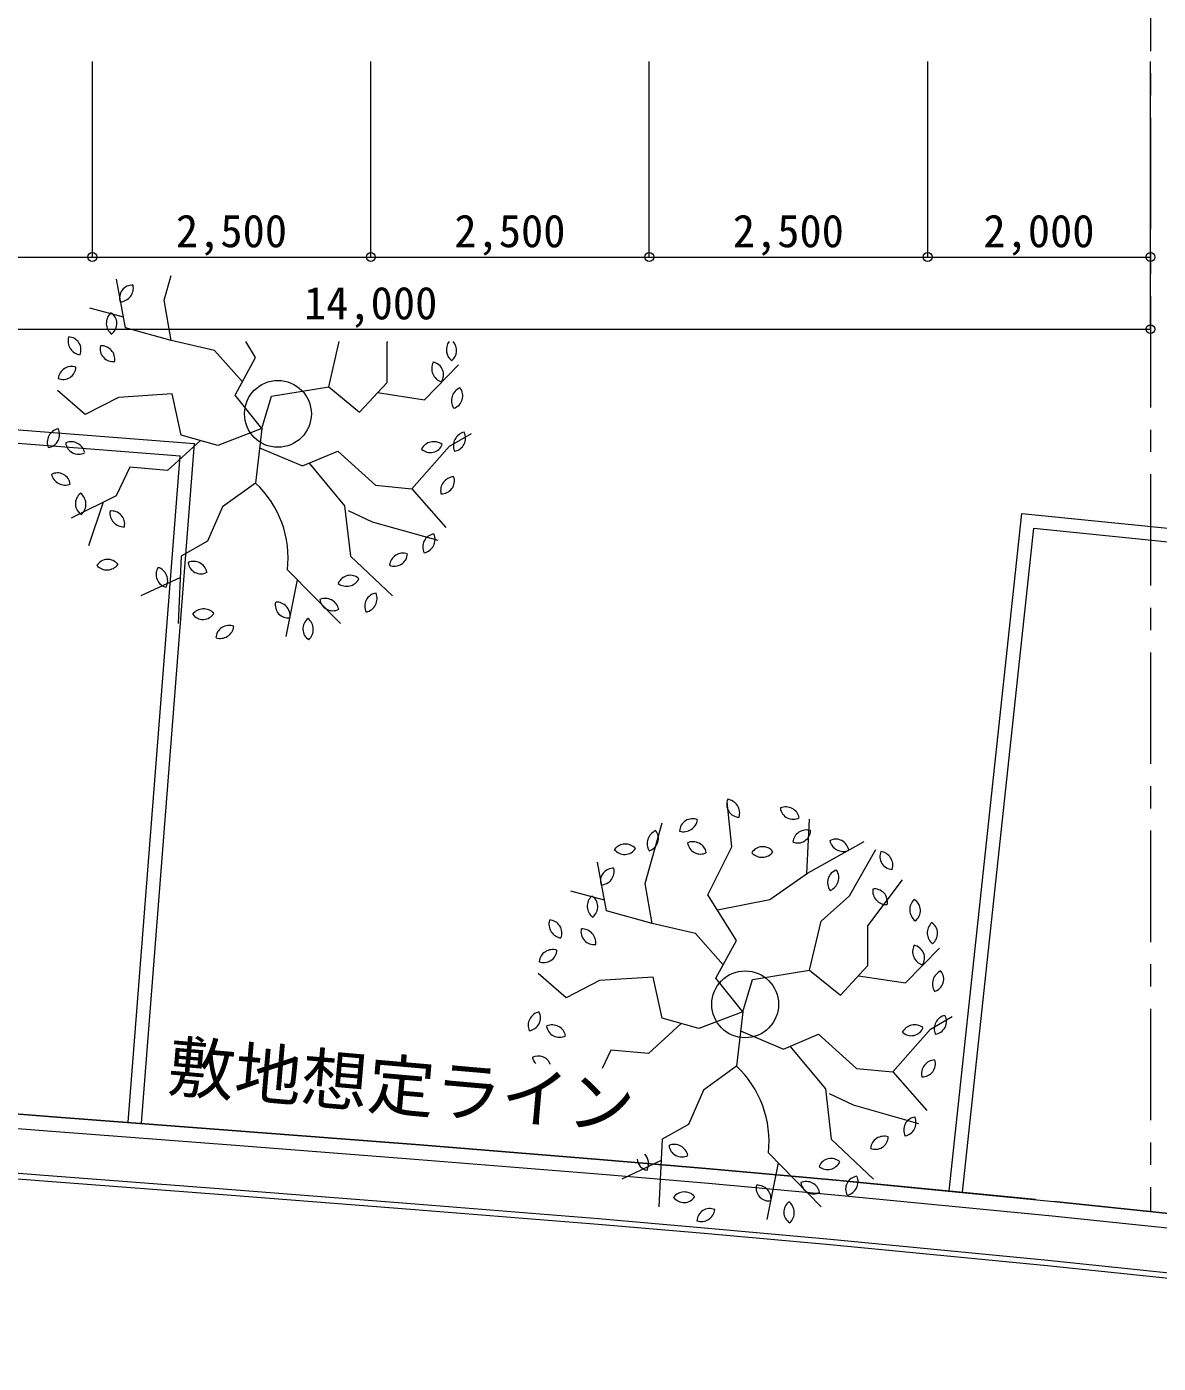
# Model space of a CAD drawing. Units: millimetres at full size, sheet at 1:200. Extents: x -49888 to 537025, y -29143 to 236022.
# Drawn here: x 7377 to 17537, y -21961 to -9961 of the extents above; entities that cross this region are included whole.
import ezdxf
from ezdxf.enums import TextEntityAlignment as Align

# ---------------------------------------------------------------- set-up
doc = ezdxf.new("R2010")
doc.units = ezdxf.units.MM
doc.header["$LTSCALE"] = 200
doc.header["$PDMODE"] = 32
doc.header["$PDSIZE"] = 80
doc.linetypes.add('CHAIN1', pattern=[8, 5, -1, 1, -1])
doc.linetypes.add('DOUBLE_CHAIN2', pattern=[12.8, 9, -1, 0.6, -0.6, 0.6, -1])
for name, color, linetype, lineweight in [('0-0_0-0', 4, 'CHAIN1', 9), ('0-4_PEN5', 7, 'Continuous', 9), ('0-5_0-5', 7, 'Continuous', 9), ('0-7_PEN8', 2, 'Continuous', 18), ('0-8_0-8', 7, 'Continuous', 5), ('0-9_PEN10', 3, 'Continuous', 13), ('0-F_', 1, 'DOUBLE_CHAIN2', 18)]:
    doc.layers.add(name, color=color, linetype=linetype, lineweight=lineweight)
doc.styles.add('ＭＳ ゴシック', font='')
doc.styles.get('ＭＳ ゴシック').set_extended_font_data('MS Gothic')

msp = doc.modelspace()

# ---------------------------------------------------------------- linework, layer by layer
at = {"layer": '0-0_0-0'}
msp.add_line((17466.4, -1179.1), (17466.4, -20595.3), dxfattribs=at)
at = {"layer": '0-4_PEN5'}
for p, q in [((6152, -13491.5), (8883.7, -13704.2)), ((8408.5, -19805.8), (8883.7, -13704.2)), ((8288.8, -19796.4), (8754.7, -13814.6)), ((15659.6, -20412.5), (16312, -14330.6)), ((16312, -14330.6), (19037.9, -14608.7)), ((15778.9, -20425.3), (16418.6, -14462.1)), ((16418.6, -14462.1), (18905.8, -14715.8))]:
    msp.add_line(p, q, dxfattribs=at)
msp.add_lwpolyline([(5796.4, -19602.3), (6262.3, -13620.4), (8754.7, -13814.6)], dxfattribs=at)
at = {"layer": '0-5_0-5'}
for points in [[(-6562.7, -18353.1), (-5914.9, -18421.9), (-5040.9, -18516), (-3534.6, -18680.5), (-2028.6, -18845.4), (-522.7, -19007.9), (983.6, -19165.2), (2490.5, -19314.5), (3364.8, -19396.4), (4318.9, -19481.1), (5965.2, -19618.1), (7612.3, -19747.5), (9260, -19873.7), (10907.6, -20001.1), (12554.5, -20134.3), (13509.4, -20215.9), (14643.9, -20318.2), (16598.1, -20507.6), (18551, -20711.4), (20503.1, -20927.1), (22455, -21152.6), (24407.3, -21385.5)], [(-6576.2, -18482.4), (-5928.7, -18551.1), (-5054.9, -18645.3), (-3548.7, -18809.8), (-2042.6, -18974.7), (-536.4, -19137.2), (970.4, -19294.5), (2478, -19443.9), (3353, -19525.8), (4307.8, -19610.6), (5954.7, -19747.7), (7602.3, -19877.1), (9250, -20003.3), (10897.3, -20130.7), (12543.8, -20263.8), (13498, -20345.4), (14631.7, -20447.7), (16585, -20637), (18537.1, -20840.6), (20488.5, -21056.3), (22439.8, -21281.8), (24391.8, -21514.6)], [(-6623, -18930), (-5976.5, -18998.6), (-5103.4, -19092.6), (-3597.6, -19257.1), (-2091.3, -19422), (-583.9, -19584.7), (924.8, -19742.2), (2434.9, -19891.9), (3312.1, -19974), (4269.2, -20059), (5918.4, -20196.3), (7567.5, -20325.8), (9215.4, -20452), (10861.8, -20579.3), (12506.5, -20712.3), (13458.7, -20793.7), (14589.8, -20895.7), (16540, -21084.7), (18489, -21288.1), (20437.9, -21503.5), (22387.3, -21728.7), (24338, -21961.4)], [(-6617.8, -18880.3), (-5971.2, -18948.9), (-5098, -19042.9), (-3592.2, -19207.4), (-2085.9, -19372.3), (-578.6, -19535), (929.9, -19692.5), (2439.7, -19842.1), (3316.7, -19924.2), (4273.5, -20009.1), (5922.4, -20146.4), (7571.3, -20275.9), (9219.3, -20402.1), (10865.8, -20529.5), (12510.6, -20662.5), (13463, -20743.9), (14594.5, -20845.9), (16545, -21035), (18494.3, -21238.3), (20443.5, -21453.8), (22393.2, -21679), (24344, -21911.7)]]:
    msp.add_lwpolyline(points, dxfattribs=at)
at = {"layer": '0-7_PEN8'}
for centre in [(9632.3, -13437.3), (13827.7, -18738.5)]:
    msp.add_circle(centre, 300, dxfattribs=at)
at = {"layer": '0-8_0-8', "color": 5}
for p, q in [((7966.4, -12028.8), (7966.4, -10274)), ((10466.4, -12028.8), (10466.4, -10274)), ((12966.4, -12028.8), (12966.4, -10274)), ((15466.4, -12028.8), (15466.4, -10274)), ((17466.4, -12028.8), (17466.4, -10274)), ((5466.4, -12028.8), (7966.4, -12028.8)), ((7966.4, -12028.8), (10466.4, -12028.8)), ((10466.4, -12028.8), (12966.4, -12028.8)), ((12966.4, -12028.8), (15466.4, -12028.8)), ((15466.4, -12028.8), (17466.4, -12028.8)), ((17466.4, -12676.4), (17466.4, -12028.8)), ((3466.4, -12676.4), (17466.4, -12676.4))]:
    msp.add_line(p, q, dxfattribs=at)
at = {"layer": '0-8_0-8'}
for p in [(7966.4, -12028.8), (10466.4, -12028.8), (12966.4, -12028.8), (15466.4, -12028.8), (17466.4, -12028.8), (17466.4, -12676.4)]:
    msp.add_point(p, dxfattribs=at)
at = {"layer": '0-9_PEN10'}
for p, q in [((8263.3, -12663.4), (8183.3, -12226.8)), ((8611.9, -12417.5), (8674.4, -12195.1)), ((8245.5, -12568.6), (7943.3, -12487.6)), ((10611.9, -12796.7), (10618.3, -12788.2)), ((10949.7, -13310.3), (11254.9, -12998.2)), ((7902.8, -13443.6), (7651.9, -13227.3)), ((10836.1, -14109.3), (11140.3, -14457)), ((8180.3, -14171.5), (7776.3, -14373)), ((8063.8, -14228.8), (7932.4, -14622.9)), ((10478.6, -14405.6), (11067.2, -14571.5)), ((8765, -14714.8), (8735.4, -15320.2)), ((10283, -14714.8), (10661.3, -15071.3)), ((9719.1, -14837.2), (10193.1, -15320.2)), ((8756.1, -14905.4), (8401.5, -15071.3)), ((9806, -14926.1), (9703.3, -15435.7)), ((13709.1, -17324.1), (13666.7, -16921.2)), ((12929.9, -17653), (13083, -17107.8)), ((14380.8, -17564.1), (14406.4, -17077.2)), ((14385.7, -17560.2), (14895.3, -17275.7)), ((14764.9, -17765.6), (15000, -17347.8)), ((12581.2, -17898.9), (12501.2, -17462.4)), ((14929.9, -18032.3), (15240, -17619.4)), ((12563.5, -17804.1), (12261.2, -17723.1)), ((15267.7, -18545.9), (15572.8, -18233.8)), ((12220.7, -18679.2), (11969.9, -18462.9)), ((15154.1, -19344.9), (15458.3, -19692.5)), ((14796.6, -19641.2), (15385.2, -19807.1)), ((13083, -19950.3), (13053.3, -20555.7)), ((14601, -19950.3), (14979.3, -20306.9)), ((13074.1, -20140.9), (12719.5, -20306.9)), ((14037, -20072.8), (14511.1, -20555.7)), ((14124, -20161.7), (14021.2, -20671.3))]:
    msp.add_line(p, q, dxfattribs=at)
at = {"layer": '0-9_PEN10', "color": 4, "lineweight": 9}
for p, q in [((8673.1, -12777), (8263.3, -12663.4)), ((9431.7, -12930.1), (9342.8, -12788.2)), ((10088.4, -13195.7), (10183.5, -12788.2)), ((10527, -13246.1), (10949.7, -13310.3)), ((10263.3, -14304.9), (10478.6, -14405.6)), ((12991.1, -18012.5), (12581.2, -17898.9)), ((14844.9, -18481.7), (15267.7, -18545.9)), ((12620.7, -19150.3), (12542.2, -19315)), ((14581.2, -19540.4), (14796.6, -19641.2))]:
    msp.add_line(p, q, dxfattribs=at)
at = {"layer": '0-9_PEN10', "color": 5, "lineweight": 5}
for p, q in [((9488.9, -13569.1), (9574.9, -13278.7)), ((9488.9, -13569.1), (9431.7, -14058)), ((9468.2, -13740.9), (9852.4, -13904.9)), ((13806.9, -18804.6), (13892.9, -18514.3)), ((13806.9, -18804.6), (13749.6, -19293.5)), ((13786.2, -18976.5), (14170.4, -19140.4))]:
    msp.add_line(p, q, dxfattribs=at)
at = {"layer": '0-9_PEN10', "color": 4, "lineweight": 9}
for points in [[(9313.1, -13148.3), (9063.3, -12867.8), (8673.1, -12777), (8611.9, -12417.5)], [(9574.9, -13278.7), (10088.4, -13195.7), (10364, -13421.9), (10611.9, -13155.3), (10611.9, -12796.7)], [(8765, -13627.3), (8684, -13258), (8202, -13288.6), (7902.8, -13443.6)], [(8935.9, -13675.7), (8641.5, -13944.4), (8302.8, -13914.8), (8180.3, -14171.5)], [(9852.4, -13904.9), (10169.4, -13771.5), (10508.2, -14077.7), (10836.1, -14109.3)], [(9911.7, -13879.2), (10230.7, -14262.4), (10283, -14714.8)], [(9431.7, -14058), (9134.4, -14272.3), (9001, -14581.4), (8765, -14714.8)], [(13749.6, -18165.6), (13492.9, -17755.7), (13709.1, -17324.1)], [(13577.8, -17889.1), (14047.9, -17796.2), (14385.7, -17560.2)], [(13631.1, -18383.9), (13381.2, -18103.4), (12991.1, -18012.5), (12929.9, -17653)], [(14406.4, -18431.3), (14509.1, -17990.8), (14764.9, -17765.6)], [(13892.9, -18514.3), (14406.4, -18431.3), (14682, -18657.5), (14929.9, -18390.8), (14929.9, -18032.3)], [(13083, -18862.9), (13002, -18493.5), (12520, -18524.1), (12220.7, -18679.2)], [(13253.8, -18911.3), (12959.5, -19179.9), (12620.7, -19150.3)], [(14170.4, -19140.4), (14487.4, -19007.1), (14826.2, -19313.3), (15154.1, -19344.9)], [(14229.6, -19114.8), (14548.7, -19498), (14601, -19950.3)], [(13749.6, -19293.5), (13452.4, -19507.8), (13319, -19817), (13083, -19950.3)]]:
    msp.add_lwpolyline(points, dxfattribs=at)
at = {"layer": '0-9_PEN10', "color": 5, "lineweight": 5}
for points in [[(9488.9, -13569.1), (9247, -13267.8), (9431.7, -12930.1)], [(9488.9, -13569.1), (9092.9, -13720.2), (8765, -13627.3)], [(13806.9, -18804.6), (13564.9, -18503.4), (13749.6, -18165.6)], [(13806.9, -18804.6), (13410.9, -18955.7), (13083, -18862.9)]]:
    msp.add_lwpolyline(points, dxfattribs=at)
at = {"layer": '0-9_PEN10'}
for points in [[(10836.1, -14109.3), (11172.9, -13727.1), (11369.4, -13612.5)], [(15154.1, -19344.9), (15490.9, -18962.7), (15687.4, -18848.1)]]:
    msp.add_lwpolyline(points, dxfattribs=at)
for centre, radius, start, end in [((8325.5, -12396.7), 115.6, 86.90999, 198.27998), ((8209.9, -12306.9), 124.4, 272.92998, 12.25999), ((8215.9, -12621.9), 124.4, 132.92998, 232.25998), ((8070.7, -12626.8), 115.6, 306.90999, 58.27998), ((7872.2, -12783.9), 124.4, 162.92998, 262.25996), ((7748.7, -12861.9), 115.6, 336.90999, 88.27998), ((8150.7, -12851), 115.6, 166.90999, 278.27998), ((8044, -12949.8), 124.4, 352.92998, 92.25998), ((11268.7, -12861.9), 124.4, 143.68495, 232.25998), ((11121.5, -12866.9), 115.6, 306.90999, 42.88165), ((7703.3, -13012), 115.6, 246.90997, 358.27998), ((7782.3, -13135.5), 124.4, 72.92999, 172.25998), ((11137.3, -13029.8), 124.4, 152.92998, 252.25998), ((11004, -13086.1), 115.6, 326.90999, 78.27998), ((11315.1, -13318.2), 124.4, 112.92999, 212.25998), ((11176.8, -13275.7), 115.6, 286.90999, 38.27998), ((7685.5, -13692.5), 124.4, 102.92999, 202.25998), ((7556.1, -13624.4), 115.6, 276.90999, 28.27998), ((11331.9, -13723.2), 124.4, 102.92999, 202.25998), ((11201.5, -13657), 115.6, 276.90999, 28.27998), ((7841.5, -13683.6), 115.6, 186.90997, 298.27998), ((7776.3, -13812), 124.4, 12.92999, 112.25998), ((11030.7, -13811), 124.4, 52.92999, 152.25998), ((11001, -13668.8), 115.6, 226.90997, 338.27998), ((7652.9, -14082.7), 115.6, 6.90999, 118.27998), ((7721, -13952.3), 124.4, 192.92998, 292.25996), ((11217.3, -14126.1), 124.4, 92.92999, 192.25998), ((11101.8, -14038.2), 115.6, 266.90999, 18.27998), ((7929.4, -14243.6), 115.6, 126.90999, 238.27998), ((7784.2, -14248.6), 124.4, 312.92998, 52.25999), ((8248.4, -14326.6), 124.4, 172.92998, 272.25996), ((8140.8, -14424.4), 115.6, 346.90999, 98.27998), ((11048.4, -14630.8), 115.6, 96.90999, 208.27998), ((10919.1, -14563.6), 124.4, 282.92998, 22.25999), ((8104.2, -14859), 115.6, 36.90999, 148.27998), ((10757.1, -14811.5), 124.4, 72.92999, 172.25998), ((10679.1, -14689.1), 115.6, 246.90997, 358.27998), ((8097.3, -14713.8), 124.4, 222.92998, 322.25996), ((8653.4, -14879.7), 115.6, 146.90999, 258.27998), ((8518.1, -14934), 124.4, 332.92998, 72.25999), ((8940.8, -14757.2), 115.6, 186.90997, 298.27998), ((8873.6, -14885.6), 124.4, 12.92999, 112.25998), ((10281, -15002.2), 115.6, 46.90999, 158.27998), ((10249.4, -14860.9), 124.4, 232.92998, 332.25996), ((10124, -15089.1), 115.6, 186.90997, 298.27998), ((10056.8, -15218.5), 124.4, 12.92999, 112.25998), ((10527, -15162.2), 115.6, 96.90999, 208.27998), ((10398.6, -15095), 124.4, 282.92998, 22.25999), ((8964.5, -15312.3), 124.4, 42.92999, 142.25998), ((8959.6, -15167.1), 115.6, 216.90997, 328.27998), ((9724, -15153.3), 115.6, 166.90999, 278.27998), ((9617.3, -15251), 124.4, 352.92998, 92.25998), ((9191.7, -15452.5), 115.6, 66.90999, 178.27998), ((9113.6, -15329.1), 124.4, 252.92998, 352.25996), ((9971.9, -15367.6), 115.6, 126.90999, 238.27998), ((9825.7, -15373.5), 124.4, 312.92998, 52.25999), ((13777.3, -16942.9), 115.6, 156.90999, 268.27998), ((13653.8, -17020.9), 124.4, 342.92998, 82.25998), ((14258.3, -16961.7), 115.6, 186.90997, 298.27998), ((14192.1, -17090.1), 124.4, 12.92999, 112.25998), ((13354.6, -17187.8), 115.6, 66.90999, 178.27998), ((13275.6, -17064.4), 124.4, 252.92998, 352.25996), ((13072.1, -17293.5), 124.4, 112.92999, 212.25998), ((12932.9, -17249.1), 115.6, 286.90999, 38.27998), ((13357.5, -17403.1), 124.4, 12.92999, 112.25998), ((14377.8, -17297.5), 124.4, 72.92999, 172.25998), ((14299.8, -17174), 115.6, 246.90997, 358.27998), ((14708.7, -17241.2), 124.4, 192.92998, 292.25996), ((14642.5, -17371.5), 115.6, 6.90999, 118.27998), ((12745.2, -17277.7), 115.6, 216.90997, 328.27998), ((12752.1, -17423.9), 124.4, 42.92999, 142.25998), ((13425.7, -17273.8), 115.6, 186.90997, 298.27998), ((13984.7, -17438.7), 115.6, 36.90999, 148.27998), ((13978.8, -17293.5), 124.4, 222.92998, 322.25996), ((15153.1, -17411.1), 115.6, 156.90999, 268.27998), ((15028.7, -17489.1), 124.4, 342.92998, 82.25998), ((12643.5, -17632.3), 115.6, 86.90999, 198.27998), ((12527.9, -17542.4), 124.4, 272.92998, 12.25999), ((14682, -17644.1), 115.6, 106.90999, 218.27998), ((14543.7, -17600.7), 124.4, 292.92998, 32.25999), ((15096.8, -17719.2), 124.4, 172.92998, 272.25996), ((14989.1, -17818), 115.6, 346.90999, 98.27998), ((12533.8, -17857.5), 124.4, 132.92998, 232.25998), ((12388.6, -17862.4), 115.6, 306.90999, 58.27998), ((15429.6, -17889.1), 124.4, 132.92998, 232.25998), ((15285.4, -17896), 115.6, 306.90999, 58.27998), ((12190.1, -18019.4), 124.4, 162.92998, 262.25996), ((12066.7, -18097.5), 115.6, 336.90999, 88.27998), ((12468.7, -18086.6), 115.6, 166.90999, 278.27998), ((12362, -18185.4), 124.4, 352.92998, 92.25998), ((15586.7, -18097.5), 124.4, 132.92998, 232.25998), ((15439.5, -18102.4), 115.6, 306.90999, 58.27998), ((15455.3, -18265.4), 124.4, 152.92998, 252.25998), ((15322, -18321.7), 115.6, 326.90999, 78.27998), ((12021.2, -18247.6), 115.6, 246.90997, 358.27998), ((12100.3, -18371.1), 124.4, 72.92999, 172.25998), ((15633.1, -18553.8), 124.4, 112.92999, 212.25998), ((15494.8, -18511.3), 115.6, 286.90999, 38.27998), ((12003.5, -18928.1), 124.4, 102.92999, 202.25998), ((11874.1, -18859.9), 115.6, 276.90999, 28.27998), ((15649.9, -18958.7), 124.4, 102.92999, 202.25998), ((15519.5, -18892.5), 115.6, 276.90999, 28.27998), ((12159.5, -18919.2), 115.6, 186.90997, 298.27998), ((12094.3, -19047.6), 124.4, 12.92999, 112.25998), ((15348.6, -19046.6), 124.4, 52.92999, 152.25998), ((15319, -18904.4), 115.6, 226.90997, 338.27998), ((11970.9, -19318.2), 115.6, 19.72208, 118.27998), ((12039, -19187.8), 124.4, 192.92998, 220.55917), ((15535.3, -19361.7), 124.4, 92.92999, 192.25998), ((15419.8, -19273.8), 115.6, 266.90999, 18.27998), ((15366.4, -19866.4), 115.6, 96.90999, 208.27998), ((15237, -19799.2), 124.4, 282.92998, 22.25999), ((13258.8, -19992.8), 115.6, 186.90997, 298.27998), ((13191.6, -20121.2), 124.4, 12.92999, 112.25998), ((14997, -19924.6), 115.6, 246.90997, 358.27998), ((15075.1, -20047.1), 124.4, 72.92999, 172.25998), ((12971.4, -20115.3), 115.6, 186.5067, 258.27998), ((12836.1, -20169.6), 124.4, 332.92998, 44.00504), ((14599, -20237.7), 115.6, 46.90999, 158.27998), ((14567.4, -20096.5), 124.4, 232.92998, 332.25996), ((14042, -20388.8), 115.6, 166.90999, 278.27998), ((13935.3, -20486.6), 124.4, 352.92998, 92.25998), ((14442, -20324.6), 115.6, 186.90997, 298.27998), ((14374.8, -20454), 124.4, 12.92999, 112.25998), ((14844.9, -20397.7), 115.6, 96.90999, 208.27998), ((14716.6, -20330.6), 124.4, 282.92998, 22.25999), ((13282.5, -20547.8), 124.4, 42.92999, 142.25998), ((13277.5, -20402.7), 115.6, 216.90997, 328.27998), ((14289.9, -20603.1), 115.6, 126.90999, 238.27998), ((14143.7, -20609.1), 124.4, 312.92998, 52.25999), ((13509.6, -20688.1), 115.6, 66.90999, 178.27998), ((13431.6, -20564.6), 124.4, 252.92998, 352.25996)]:
    msp.add_arc(centre, radius, start, end, dxfattribs=at)
at = {"layer": '0-9_PEN10', "color": 4, "lineweight": 9}
for centre in [(8799.6, -14732.5), (13117.5, -19968.1)]:
    msp.add_arc(centre, 924.4, 353.50996, 46.87999, dxfattribs=at)
at = {"layer": '0-F_'}
msp.add_lwpolyline([(1466.4, -19210.2), (2490.8, -19311.7), (3365.1, -19393.5), (4319.1, -19478.2), (5965.4, -19615.3), (7612.5, -19744.7), (9260.2, -19870.8), (10907.8, -19998.3), (12554.8, -20131.4), (13509.7, -20213), (14644.1, -20315.4), (16598.4, -20504.8), (18551.3, -20708.5), (19466.7, -20809.7)], dxfattribs=at)

# ---------------------------------------------------------------- texts
at = {"layer": '0-8_0-8', "style": 'ＭＳ ゴシック'}
for s, p in [('2,500', (8716.4, -12028.8)), ('2,500', (11216.4, -12028.8)), ('2,500', (13716.4, -12028.8)), ('2,000', (15966.4, -12028.8)), ('14,000', (9866.4, -12676.4))]:
    msp.add_text(s, height=293.3, dxfattribs=at).set_placement(p, align=Align.BOTTOM_LEFT)
at = {"layer": '0-F_', "color": 7, "style": 'ＭＳ ゴシック'}
msp.add_text('敷地想定ライン', height=439.9, rotation=355, dxfattribs=at).set_placement((8619.3, -19639), align=Align.BOTTOM_LEFT)

doc.saveas('drawing.dxf')
